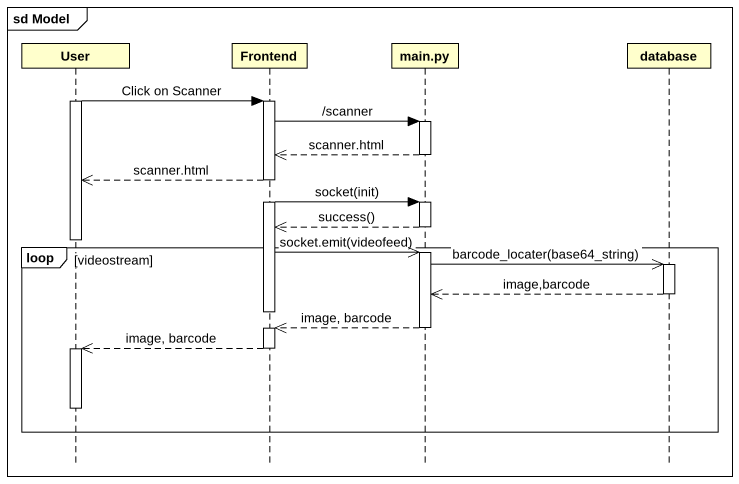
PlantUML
@startuml
mainframe sd Model
hide footbox
participant User
participant Frontend
participant "main.py" as main_py
participant "database" as database_

activate User
User -> Frontend : Click on Scanner
activate Frontend
Frontend -> main_py : /scanner
activate main_py
main_py -->> Frontend : scanner.html
deactivate main_py
Frontend -->> User : scanner.html
Frontend -> main_py : socket(init)
activate main_py
main_py -->> Frontend : success()
deactivate main_py
deactivate User
loop videostream
  Frontend ->> main_py : socket.emit(videofeed)
  activate main_py
  main_py ->> database_ : barcode_locater(base64_string)
  activate database_
  database_ -->> main_py : image,barcode
  deactivate database_
  deactivate Frontend
  main_py -->> Frontend : image, barcode
  deactivate main_py
  activate Frontend
  Frontend -->> User : image, barcode
  deactivate Frontend
  activate User
  deactivate User
end
@enduml
